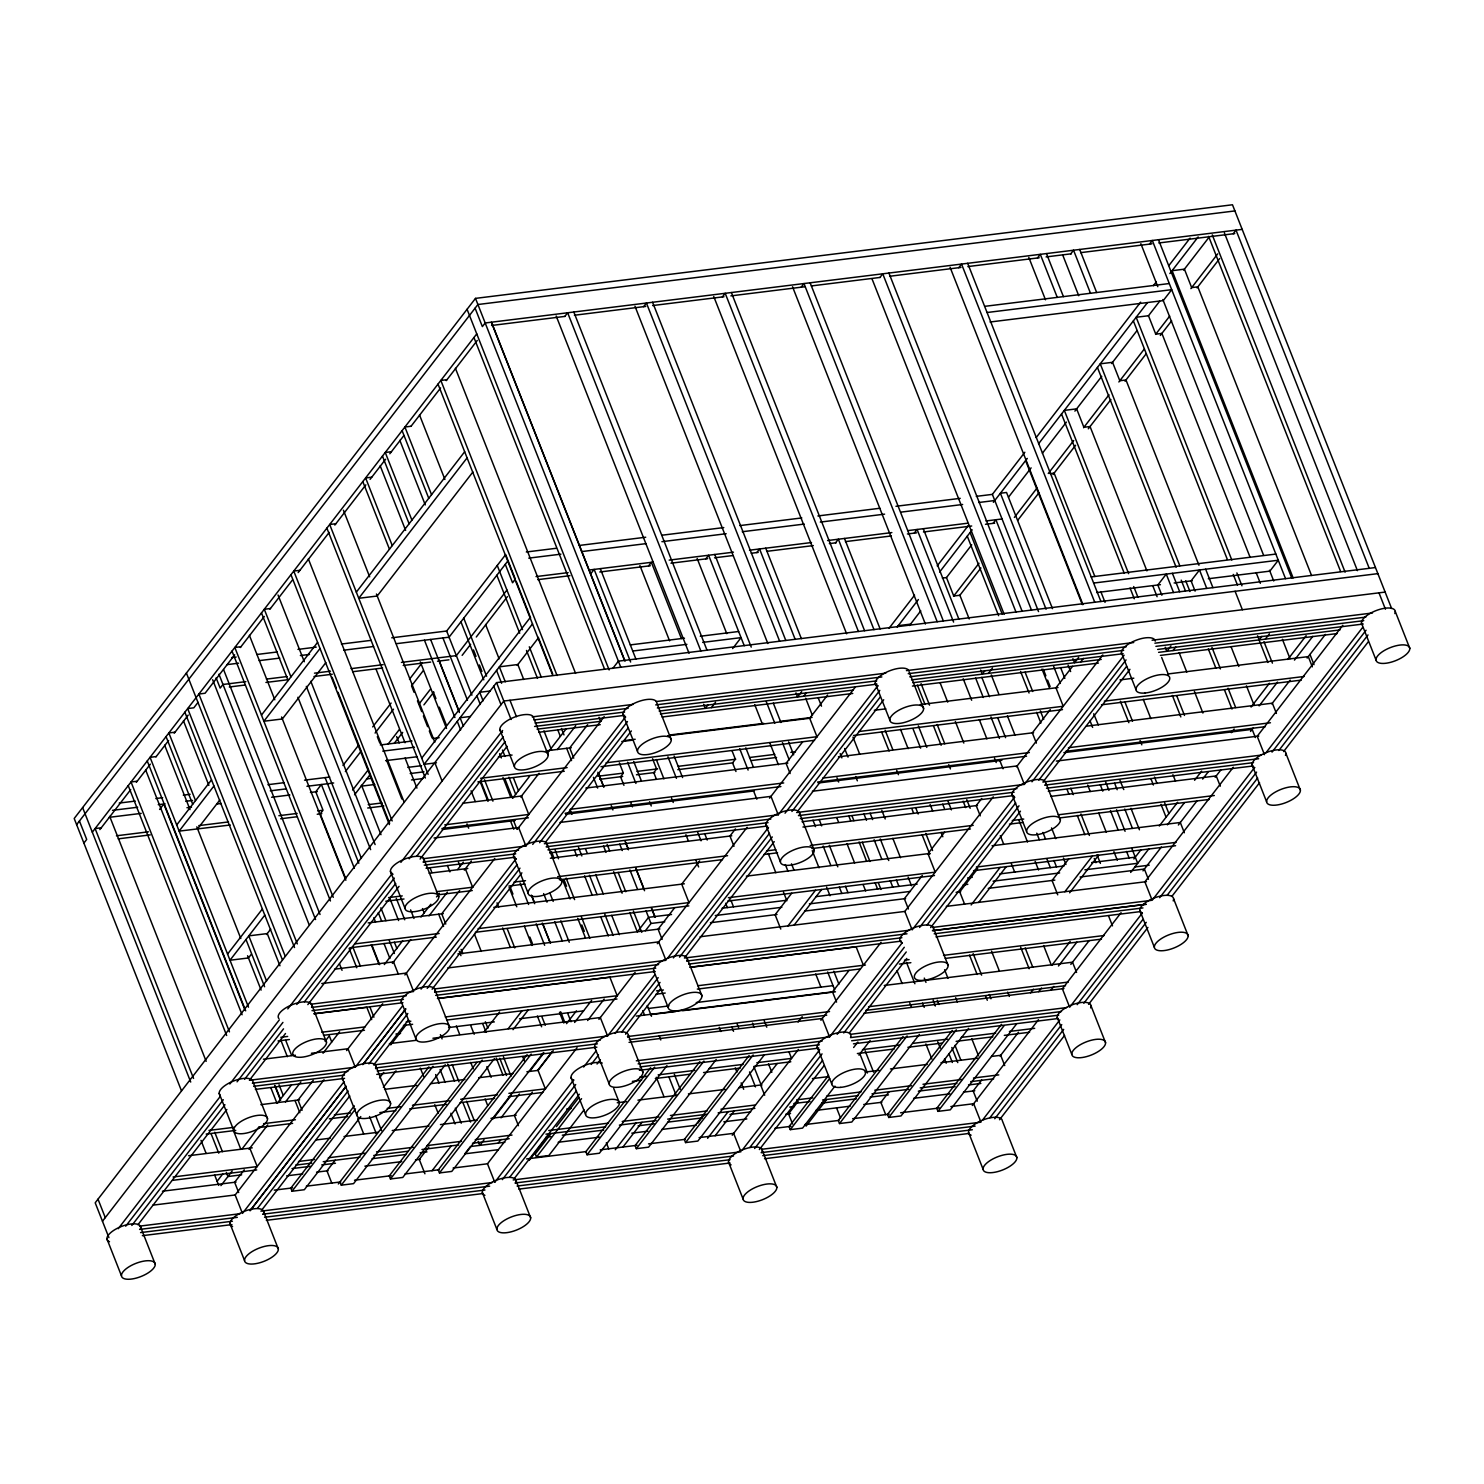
<?xml version="1.0" encoding="UTF-8"?>
<svg xmlns="http://www.w3.org/2000/svg" width="1484" height="1484" viewBox="0 0 1484 1484"><rect width="100%" height="100%" fill="white"/><g stroke="black" fill="none" stroke-linecap="round" stroke-linejoin="round"><path stroke-width="1.5" d="M1391.602 608.477L1232.481 204.773L475.492 298.377L74.2 818.5L181.475 1090.814M76.63 824.659L477.904 304.517L1234.911 210.932M83.883 843.097L86.703 839.462L79.431 821.023M92.305 832.19L476.754 333.881M99.855 829.612L130.722 789.618M136.324 782.346L150.348 764.167M155.968 756.896L168.582 740.535M174.203 733.263L188.227 715.084M198.04 702.359L193.829 707.812L187.67 708.573L285.243 956.29M234.695 654.852L205.07 693.251L198.893 694.03L297.319 943.898M240.334 647.543L264.3 616.472M269.94 609.163L292.515 579.91M298.154 572.601L329.188 532.385M334.827 525.076L365.843 484.86M370.091 479.369L385.599 459.261M389.828 453.77L403.926 435.498M410.975 426.353L440.6 387.973M446.239 380.646L477.273 340.43M159.604 809.448L163.815 803.994L245.064 1010.252M564.847 316.407L567.649 312.772L700.856 650.957M176.707 824.956L211.507 779.861M261.462 715.102L317.595 642.349M356.327 592.153L464.678 451.73M213.937 786.001L179.137 831.114L230.298 824.993M320.025 648.489L263.892 721.243L282.35 718.961L325.849 662.587M467.089 457.87L358.757 598.293L377.214 596.012L472.895 472.005M197.595 828.833L219.873 799.95M643.611 306.669L646.43 303.033L779.638 641.218M342.952 765.447L358.516 745.265M372.688 726.919L391.09 703.064M409.491 679.208L422.217 662.699M446.294 631.516L505.673 554.552L515.356 579.15L512.555 582.785L505.283 564.328M345.382 771.587L360.946 751.405M375.1 733.059L393.501 709.204M411.903 685.367L423.237 670.675M448.706 637.656L508.084 560.692M722.393 296.93L725.194 293.294L858.42 631.479M352.635 790.044L368.217 769.862M388.029 744.17L399.363 729.497M419.174 703.806L430.49 689.133M455.978 656.113L506.934 590.057M227.571 954.082L262.371 908.987M354.546 794.775L370.128 774.592M394.188 743.41L402.683 732.41M423.905 704.881L433.81 692.045M462.136 655.353L470.632 644.334M476.29 636.988L507.435 596.624M264.801 915.127L230.001 960.241L248.459 957.959L251.241 954.342M266.563 934.493L270.737 929.077M421.734 758.157L530.066 617.752M532.496 623.892L424.146 764.316L436.463 762.795M801.174 287.191L803.976 283.555L937.202 621.74M1377.875 573.64L496.565 682.603L95.199 1202.801L108.926 1237.656M517.193 665.37L538.284 638.027M591.318 573.047L594.138 569.392L630.626 662.031M102.47 1221.258L503.818 701.042L1385.147 592.079M118.219 1228.715L219.966 1096.824M229.853 1084.006L279.326 1019.898M287.803 1008.897L392.388 873.353M400.865 862.371L502.612 730.48M125.695 1226.192L223.305 1099.737M237.069 1081.836L282.925 1022.402M296.781 1004.482L394.299 878.101M409.194 858.791L503.206 736.917M131.835 1225.45L224.956 1104.745M244.619 1079.276L283.518 1028.857M304.48 1001.737L395.69 883.499M416.744 856.212L505.154 741.61M137.975 1224.69L226.867 1109.476M249.405 1080.278L285.485 1033.513M307.819 1004.612L399.048 886.375M420.102 859.088L507.101 746.322M648.564 565.961L651.365 562.325L681.397 638.565M879.956 277.452L882.757 273.817L1015.965 612.002M217.109 1181.283L222.711 1174.011M242.356 1148.56L259.181 1126.746M277.415 1103.113L291.439 1084.934M325.107 1041.304L329.318 1035.851L331.73 1042.009M384.319 964.563L402.646 940.8M420.992 917.038L430.861 904.238M436.5 896.93L439.32 893.275M457.647 869.494L463.305 862.185M512.666 798.207L529.584 776.28M547.911 752.499L566.257 728.737M612.781 668.431L618.401 661.159L1375.39 567.556M220.93 1185.623L232.153 1171.08M248.978 1149.265L267.751 1124.909M285.447 1102L300.881 1082.003M323.03 1053.232L339.595 1031.77M392.37 963.394L410.716 939.632M429.043 915.869L447.389 892.107M464.307 870.162L471.356 861.035M520.717 797.038L539.063 773.275M557.39 749.513L575.736 725.75M705.79 558.893L708.61 555.257L744.245 645.726M244.248 1169.819L234.639 1182.284L238.683 1192.524M313.217 1080.389L298.043 1100.071L302.068 1110.31M459.669 890.567L441.731 913.81L445.775 924.05M587.664 724.674L569.726 747.936L573.751 758.176M235.195 1194.954L324.05 1079.777M346.588 1050.579L382.705 1003.759M404.909 974.969L494.784 858.494M517.23 829.389L604.229 716.605M958.72 267.714L961.539 264.078L1094.747 602.263M344.01 1081.78L242.448 1213.411L235.158 1194.972L152.871 1205.156M355.233 1067.219L402.479 1006.004M415.038 989.698L516.08 858.735M423.033 858.735L525.893 846.01L625.543 716.865M756.766 552.586L759.567 548.95L795.201 639.418M346.143 1086.214L250.035 1210.777L345.939 1086.492M363.116 1064.232L405.503 1009.268M421.066 989.123L517.174 864.541M532.719 844.396L627.472 721.558M362.782 1064.659L405.855 1008.842M257.585 1208.236L348.072 1090.944M368.922 1063.898L407.822 1013.479M427.207 988.363L519.975 868.14M539.619 842.671L628.029 728.087M262.334 1209.293L349.779 1095.953M408.415 1019.916L373.69 1064.937L607.587 1035.98L654.815 974.803M432.104 989.234L521.904 872.833M545.76 841.91L631.368 730.963M390.737 1044.866L405.911 1025.184M354.305 1105.877L290.808 1188.165L292.033 1191.244L304.331 1189.723L360.779 1116.562M292.033 1191.244L355.511 1108.956M379.496 1077.866L383.744 1072.376M619.329 762.85L623.373 773.108L620.553 776.744L623.948 785.351M383.354 1087.308L396.043 1070.854M335.198 1160.191L326.962 1170.857L331.804 1183.156M732.632 648.564L741.054 637.638L702.693 642.387M1037.501 257.975L1040.303 254.339L1057.257 297.375M338.333 1183.972L428.932 1066.866M708.016 704.826L705.271 708.387L703.657 704.288M835.529 542.847L838.349 539.211L873.983 629.68M340.059 1182.08L341.264 1185.159L432.976 1066.291M711.411 707.627L715.529 702.303M445.274 1064.77L353.563 1183.638L341.264 1185.159M1070.743 253.857L1073.544 250.221L1090.499 293.275M484.433 1031.658L499.607 1011.995M476.735 1062.525L389.253 1175.903L390.459 1178.964L402.776 1177.443L494.487 1058.574M390.459 1178.964L482.17 1060.114M508.251 1028.653L522.053 1010.752M513.037 1029.673L528.211 1009.992M428.876 1147.002L419.267 1159.449L424.925 1173.788M914.311 533.108L917.112 529.473L953.6 622.093M432.029 1170.783L451.247 1145.889M801.694 691.637L797.576 696.979L795.962 692.88M1149.506 244.118L1152.326 240.482L1285.534 578.667M438.188 1170.023L527.154 1054.66M803.734 696.219L806.48 692.657M438.262 1169.874L439.468 1172.935L531.179 1054.085M464.826 1153.81L470.428 1146.538L504.894 1142.272M543.496 1052.546L451.785 1171.414L439.468 1172.935M492.929 1119.047L511.331 1095.211M529.732 1071.355L543.886 1053.009M566.536 1023.645L576.46 1010.808M484.025 1139.879L479.796 1145.388L478.163 1141.289M501.017 1117.86L519.419 1094.005M537.82 1070.168L551.974 1051.822M574.623 1022.457L591.615 1000.439M645.373 930.746L650.994 923.475L664.758 921.768M553.235 1050.709L538.061 1070.391L545.333 1088.829M699.65 860.887L681.712 884.149L688.966 902.587M827.627 695.013L809.689 718.256L816.961 736.695M889.083 628.233L914.552 595.214M937.202 565.868L968.329 525.522M976.286 496.361L992.369 494.376L1024.85 452.249M1036.147 437.613L1140.639 302.161M1153.365 285.689L1156.184 282.034M1168.891 265.562L1190.075 238.108M532.329 1092.187L514.392 1115.43L518.435 1125.688M587.627 1020.528L604.173 999.066M674.645 907.726L658.098 929.188L662.124 939.428M735.452 828.907L729.942 836.048L733.986 846.307M802.64 741.833L786.075 763.295L790.119 773.554M498.253 1143.107L501.073 1139.434M897.171 627.046L918.392 599.536M939.613 572.026L972.168 529.844M993.371 502.334L1027.28 458.408M1038.577 443.753L1147.299 302.829M1169.893 273.538L1198.144 236.939M487.513 1163.753L577.072 1047.704M598.924 1019.378L635.115 972.465M657.301 943.694L747.12 827.293M769.565 798.188L855.174 687.24M909.469 625.525L920.785 610.851M946.273 577.832L971.742 544.813M1008.526 497.14L1031.12 467.868M1042.417 453.214L1066.421 422.105M1074.898 411.124L1101.722 376.342M1111.609 363.543L1137.022 330.598M1148.319 315.944L1159.616 301.308M1183.62 270.199L1209.033 237.255M993.093 523.37L995.894 519.734L1031.528 610.202M494.784 1182.21L573.77 1079.833M583.657 1067.033L596.345 1050.579M667.373 958.497L768.415 827.553M544.368 843.728L778.228 814.809L877.879 685.664M502.353 1179.613L575.699 1084.544M591.207 1064.436L598.479 1055.013M615.118 1033.458L658.191 977.641M673.384 957.922L769.491 833.359M785.036 813.195L879.808 690.357M953.526 596.29L978.995 563.271M1014.37 517.415L1036.964 488.143M1048.261 473.489L1073.693 440.544M1083.561 427.744L1108.993 394.8M1118.862 381.982L1144.294 349.037M1155.591 334.401L1169.707 316.092M1190.891 288.638L1217.715 253.857M1233.223 233.767L1236.024 230.131L1369.231 568.316M509.791 1177.127L576.367 1090.888M597.05 1064.028L600.389 1059.743M621.592 1032.27L660.028 982.408M679.542 957.161L772.292 836.939M791.937 811.47L880.364 696.886M959.684 595.529L980.905 568.001M1017.709 520.327L1038.893 492.873M1053.009 474.565L1075.603 445.274M1088.31 428.802L1110.904 399.53M1125.02 381.221L1146.205 353.767M1160.321 335.458L1171.618 320.822M1197.05 287.877L1219.644 258.587M514.54 1178.185L579.298 1094.246M625.599 1034.237L660.584 988.901M774.24 841.632L684.439 958.033L909.803 930.171M798.095 810.709L883.703 699.762M529.139 1160.377L549.711 1133.702M550.787 1133.906L535.297 1153.995L536.503 1157.075L548.82 1155.554L584.028 1109.921M556.426 1126.616L578.946 1097.418M536.503 1157.075L581.561 1098.661M650.641 1067.719L585.865 1151.677L587.07 1154.756L599.388 1153.235L666.984 1065.623M587.07 1154.756L654.667 1067.144M791.677 893.257L775.112 914.719L780.769 929.058M615.285 1149.729L635.875 1123.054M787.893 925.997L815.495 890.233M984.968 670.601L982.222 674.144L980.609 670.045M622.816 1147.188L642.034 1122.294M794.051 925.237L821.654 889.472M988.363 673.384L992.481 668.06M699.873 1061.635L635.096 1145.592L636.321 1148.672L648.619 1147.151L716.216 1059.539M636.321 1148.672L703.917 1061.06M749.123 1055.551L684.347 1139.508L685.552 1142.587L697.851 1141.066L764.037 1055.272M697.591 1123.425L704.455 1114.54M685.552 1142.587L753.149 1054.976M707.608 1138.321L728.199 1111.646M1078.645 657.393L1074.527 662.736L1072.913 658.636M798.077 1022.068L802.213 1016.688M944.529 832.227L927.982 853.69L935.235 872.147M1072.524 666.353L1055.959 687.815L1063.23 706.254M715.14 1135.779L734.339 1110.885M1080.686 661.975L1083.431 658.414M777.226 1063.527L760.661 1084.989L764.687 1095.229M849.071 970.406L832.505 991.869L836.549 1002.108M922.306 875.486L904.35 898.729L908.394 908.987M981.722 798.448L976.212 805.608L980.238 815.848M1050.282 709.593L1032.345 732.855L1036.37 743.094M732.224 1135.223L798.448 1049.448M820.893 1020.287L881.069 942.284M700.114 936.756L904.832 911.436L993.297 796.852M1016.466 766.857L1102.797 654.963M742.297 1150.026L819.743 1049.652M829.575 1036.926L902.328 942.6M1014.592 797.112L912.141 929.893L904.832 911.436M796.648 812.527L1024.368 784.387L1124.093 655.223M749.865 1147.447L822.043 1053.881M837.124 1034.348L904.294 947.274M919.561 927.481L1015.668 802.918M1032.011 781.79L1126.041 659.916M754.614 1148.505L822.544 1060.448M843.747 1032.975L906.242 951.967M927.129 924.884L1019.007 805.812M1038.8 780.176L1126.579 666.427M759.363 1149.562L824.121 1065.623M849.423 1032.827L906.798 958.46M930.654 927.593L1020.473 811.192M1129.936 669.303L1042.918 782.087L1261.437 755.059M798.151 1101.332L788.542 1113.798L792.586 1124.037M977.696 868.641L959.74 891.884L964.6 904.183M828.48 1075.455L789.061 1126.56L790.267 1129.639L802.566 1128.118L834.954 1086.14M790.267 1129.639L829.686 1078.534M853.634 1047.5L857.863 1042.028M971.148 904.962L1000.142 867.398M1170.969 645.985L1166.851 651.328L1165.237 647.228M858.902 1055.105L870.162 1040.507M806.072 1126.133L826.662 1099.459M978.698 902.42L1006.282 866.637M1173.009 650.567L1175.755 647.005M903.07 1036.518L838.293 1120.476L839.499 1123.555L851.816 1122.034L919.412 1034.422M839.499 1123.555L907.095 1035.943M889.101 1091.705L880.865 1102.371L885.707 1114.669M1068.628 859.013L1052.063 880.476L1057.721 894.815M952.301 1030.415L887.525 1114.391L888.731 1117.471L901.048 1115.931L968.644 1028.319M888.731 1117.471L956.327 1029.84M1064.844 891.754L1092.447 855.99M1261.901 636.358L1259.174 639.901L1257.56 635.801M1069.63 892.793L1098.605 855.229M1265.314 639.14L1269.432 633.816M1001.533 1024.331L936.756 1108.307L937.962 1111.368L950.279 1109.846L1016.466 1024.071M937.962 1111.368L1004.167 1025.592M1030.564 992.852L1033.402 989.179M1051.804 965.342L1070.187 941.487M1133.869 858.976L1140.936 849.813M1159.282 826.013L1177.647 802.232M1194.583 780.269L1201.65 771.105M1231.312 732.669L1234.131 729.015M1251.068 707.052L1269.432 683.252M1287.797 659.471L1306.143 635.671M1038.652 991.664L1041.49 987.992M1058.463 965.991L1076.865 942.136M1130.641 872.444L1149.006 848.644M1167.351 824.844L1184.306 802.881M1202.652 779.081L1208.31 771.773M1259.137 705.883L1277.501 682.083M1294.456 660.12L1312.802 636.321M981.666 1079.962L973.17 1090.963L977.214 1101.202M1000.068 1056.107L1018.469 1032.27M1051.006 990.088L1053.844 986.415M1070.817 964.396L1089.219 940.559M1142.995 870.867L1161.378 847.012M1178.37 825.011L1196.772 801.156M1215.155 777.319L1220.831 769.973M1250.548 731.464L1253.368 727.791M1271.769 703.954L1290.171 680.099M1307.144 658.098L1325.416 634.41M972.298 1105.469L1038.485 1019.694M1121.088 912.679L1062.377 988.771L1069.649 1007.228L1142.346 912.994M1233.297 767.247L1144.887 881.83L1152.159 900.269L1254.611 767.488M1342.816 625.283L1257.208 736.249L1264.479 754.688M982.389 1120.272L1059.836 1019.898M1265.889 752.87L1362.72 627.361M989.958 1117.675L1061.765 1024.609M1077.18 1004.668L1142.903 919.486M1159.709 897.69L1256.596 772.125M1272.029 752.11L1366.059 630.236M994.744 1118.732L1063.676 1029.377M1083.821 1003.277L1146.26 922.343M1167.203 895.204L1257.653 777.968M1278.856 750.496L1368.007 634.929M999.53 1119.734L1064.547 1035.48M1088.57 1004.353L1147.93 927.407M1171.952 896.28L1259.564 782.717M1283.586 751.572L1368.378 641.663M1242.182 229.371L485.175 322.974L482.374 326.61L475.103 308.171M491.575 325.478L565.2 316.37M574.401 315.239L645.744 306.409M652.645 305.556L723.969 296.744M730.87 295.891L804.495 286.783M811.396 285.93L880.42 277.397M889.639 276.265L960.964 267.435M967.865 266.582L1039.19 257.771M1046.09 256.918L1071.411 253.783M1080.612 252.651L1151.936 243.821M1158.837 242.968L1234.762 233.582M984.634 306.353L1169.281 283.537M987.064 312.512L1171.692 289.677L1163.271 300.584L990.051 322.009M446.981 379.681L440.841 380.442L557.075 675.554M411.068 426.26L404.909 427.021L431.547 494.654M391.424 451.711L385.265 452.472L411.903 520.123M371.779 477.18L365.62 477.941L392.258 545.574M335.848 523.741L329.689 524.501L428.115 774.37M1050.023 473.619L1054.122 473.118L1094.858 576.497M299.916 570.301L293.758 571.062L392.184 820.949M526.319 551.992L556.166 548.301M579.131 545.463L645.707 537.227M661.771 535.242L723.765 527.581M739.83 525.596L801.824 517.935M817.888 515.95L879.864 508.27M895.946 506.285L960.222 498.346M528.749 558.132L560.896 554.163M581.543 551.603L645.837 543.663M661.901 541.679L726.177 533.721M742.26 531.736L804.235 524.075M820.3 522.09L884.594 514.15M900.658 512.166L962.634 504.486M978.717 502.501L994.781 500.516M270.459 608.514L264.3 609.275L290.938 676.908M536.021 576.59L568.149 572.62M588.814 570.06L653.09 562.102M669.173 560.117L733.448 552.178M749.513 550.193L811.507 542.532M827.571 540.547L891.847 532.589M907.93 530.604L967.605 523.221M985.988 520.958L1002.052 518.973M537.802 579.65L569.949 575.681M599.777 571.989L650.289 565.756M670.953 563.197L707.683 558.652M714.565 557.798L732.929 555.535M751.312 553.254L758.194 552.4M767.376 551.269L813.288 545.593M829.352 543.608L836.253 542.754M845.435 541.623L891.346 535.947M907.41 533.962L916.593 532.83M923.475 531.977L971.686 526.004M985.469 524.316L994.651 523.166M240.983 646.709L234.824 647.469L333.251 897.338M231.597 657.616L236.16 657.041M256.769 654.5L277.36 651.958M297.95 649.398L316.24 647.135M341.413 644.037L371.167 640.346M391.757 637.805L446.665 631.015L471.931 695.18M227.145 664.609L238.59 663.2M259.181 660.64L279.771 658.098M300.362 655.557L309.525 654.425M343.843 650.178L373.578 646.505M396.469 643.666L449.095 637.174M942.359 578.074L946.477 577.573L953.73 596.012L959.888 595.251L969.219 618.958M245.862 681.638L222.971 684.476L220.17 688.112L216.126 677.854M266.452 679.097L287.043 676.556M314.497 673.161L330.505 671.176M351.114 668.635L383.132 664.665M401.441 662.402L456.349 655.613M1091.222 576.905L1275.85 554.07M229.315 686.981L245.342 684.996M265.933 682.454L288.805 679.616M313.977 676.5L332.286 674.237M352.877 671.696L382.612 668.023M403.203 665.481L430.675 662.087M437.539 661.233L448.966 659.823M1093.634 583.064L1278.281 560.229L1269.859 571.136L1208.31 578.741M630.329 644.891L684.476 638.194M700.281 636.246L738.642 631.498M1096.62 592.561L1160.432 584.677M1174.122 582.971L1192.357 580.726M632.74 651.031L686.907 644.334M898.228 625.654L910.545 624.133M489.98 691.025L479.722 692.286L483.098 700.838M175.019 732.187L168.861 732.948L195.517 800.581M470.335 716.475L460.077 717.755L463.453 726.307M156.228 756.562L150.07 757.322L248.496 1007.191M532.255 716.883L633.26 704.381M656.225 701.542L885.781 673.161M906.446 670.62L1133.72 642.516M1152.085 640.235L1372.477 612.985M534.036 719.944L628.159 708.313M655.705 704.9L881.848 676.945M908.227 673.68L1126.319 646.709M1154.886 643.184L1365.836 617.103M535.149 723.116L624.597 712.042M657.375 707.998L876.729 680.859M909.748 676.797L1123.666 650.344M1155.906 646.356L1363.759 620.664M380.331 744.968L411.995 741.054M432.363 738.531L439.153 737.696M534.592 726.474L624.69 715.325M659.156 711.059L876.988 684.143M911.528 679.857L1123.147 653.702M1157.668 649.436L1363.239 624.022M537.078 729.182L600.779 721.317M660.38 713.934L853.244 690.097M912.938 682.714L1101.221 659.434M1158.614 652.348L1339.996 629.921M137.196 781.215L131.037 781.975L229.464 1031.862M382.761 751.127L414.426 747.213M538.822 732.261L600.241 724.674M662.161 717.013L852.743 693.455M912.437 686.072L1098.42 663.07M1160.395 655.409L1337.195 633.557M385.636 760.643L417.319 756.729M119.221 803.067L135.23 801.082M155.82 798.54L162.684 797.687M183.274 795.146L190.137 794.292M267.918 784.684L283.926 782.699M304.517 780.157L329.708 777.041M407.803 767.376L421.586 765.688M623.707 740.683L635.189 739.273M669.636 735.007L763.815 723.357M779.898 721.372L812.063 717.403M498.438 756.747L512.073 755.059M546.205 750.83L571.266 747.732M621.777 741.499L633.26 740.071M667.707 735.804L810.06 718.219M874.336 710.261L885.818 708.851M920.266 704.585L1058.018 687.556M1120.012 679.895L1133.795 678.188M1168.242 673.922L1308.294 656.614L1312.32 666.854M112.487 810.338L137.66 807.24M158.25 804.68L165.114 803.846M185.704 801.286L192.568 800.451M270.329 790.824L286.356 788.857M306.947 786.297L333.677 782.995M366.567 778.933L371.167 778.358M410.215 773.535L423.997 771.828M109.167 817.332L141.203 813.38M186.947 807.723L191.529 807.148M216.683 804.05L221.264 803.475M271.591 797.26L289.881 794.997M310.471 792.456L317.335 791.603M360.964 786.205L374.747 784.498M411.495 779.953L422.977 778.543M480.668 778.284L567.129 767.599M606.084 762.776L817.332 736.658M858.642 731.556L1062.989 706.291M1104.319 701.171L1304.084 676.481M101.264 827.794L95.106 828.554L193.551 1078.423M477.867 781.92L564.31 771.235M600.983 766.69L814.512 740.293M853.541 735.47L1062.488 709.63M1101.518 704.807L1301.264 680.117M116.438 835.789L148.456 831.819M198.782 825.605L228.517 821.932M278.862 815.699L297.152 813.436M317.743 810.895L322.325 810.32M368.236 804.643L382.019 802.955M597.922 776.243L623.187 773.127M636.97 771.42L657.635 768.86M678.318 766.319L735.73 759.214M749.513 757.508L774.778 754.391M790.861 752.388L795.461 751.832M118.201 838.85L150.236 834.898M280.624 818.778L296.633 816.794M317.224 814.252L321.805 813.677M367.717 808.001L383.8 806.016M599.703 779.323L622.686 776.484M636.451 774.778L654.834 772.515M677.798 769.658L732.929 762.85M751.312 760.569L776.577 757.452M462.507 803.308L521.663 795.999M585.865 788.06L787.911 763.073M838.423 756.821L1033.587 732.688M1086.381 726.177L1272.363 703.175L1276.407 713.414M444.755 824.844L528.916 814.438M570.171 809.337L783.7 782.94M822.73 778.117L1029.358 752.555M1068.406 747.732L1270.452 722.764M441.935 828.48L528.397 817.795M565.07 813.269L780.881 786.576M817.628 782.031L1026.557 756.209M1065.586 751.368L1265.351 726.678M442.306 829.5L515.134 820.485M565.645 814.252L753.928 790.972M818.203 783.014L1001.885 760.309M1063.88 752.648L1252.162 729.367L1255.39 737.567M434.051 838.015L518.639 827.571L525.893 846.01M560.024 822.451L770.975 796.37L778.228 814.809M812.379 791.25L1017.096 765.929L1024.368 784.387M1056.348 761.088L1258.766 736.045M423.014 862.019L518.528 850.221M546.149 846.808L770.845 819.02M798.448 815.606L1016.967 788.579M1044.717 785.147L1258.636 758.714M424.276 865.153L515.709 853.856M547.93 849.868L768.044 822.655M800.247 818.667L1014.147 792.215M1046.498 788.227L1253.516 762.628M426.038 868.233L515.189 857.214M549.711 852.948L767.525 826.013M802.028 821.746L1013.646 795.572M1048.298 791.287L1253.015 765.985M429.117 873.241L467.794 868.474M550.397 858.253L731.779 835.826M802.955 827.033L977.455 805.46M1050.913 796.37L1216.231 775.928L1220.275 786.186M388.623 897.597L402.257 895.909M436.389 891.698L472.784 887.191M514.039 882.09L525.503 880.68M557.65 876.71L727.568 855.693M766.597 850.87L775.78 849.738M810.208 845.472L973.226 825.327M1012.274 820.485L1023.737 819.075M1058.185 814.809L1214.32 795.517M385.803 901.233L404 898.989M438.132 894.778L472.264 890.548M508.938 886.022L525.002 884.037M559.449 879.771L722.467 859.607M763.778 854.506L777.56 852.799M812.008 848.551L970.425 828.962M1009.454 824.139L1023.237 822.433M1059.966 817.888L1209.219 799.431M368.18 922.9L443.289 913.625M493.801 907.373L684.365 883.815M746.359 876.154L930.041 853.43M992.035 845.769L1180.299 822.488L1184.343 832.747M354.973 943.88L439.134 933.473M478.108 928.65L689.337 902.55M728.366 897.709L935.013 872.165M976.342 867.064L1176.089 842.356M349.89 947.812L436.333 937.109M475.307 932.304L688.836 905.889M727.865 901.066L934.493 875.523M973.541 870.7L1175.588 845.713M671.529 914.496L648.564 917.335L637.322 931.915L629.735 912.549M722.04 908.245L786.316 900.306M816.163 896.614L917.168 884.112M967.679 877.879L972.261 877.304M999.808 873.909L1064.102 865.951M1091.649 862.556L1135.26 857.158M715.269 915.535L781.845 907.299M809.392 903.886L910.415 891.402M963.209 884.872L967.809 884.316M993.056 881.181L1059.632 872.963M1084.878 869.828L1137.69 863.298L1131.865 848.533M1134.889 866.934L1149.247 865.172M334.531 969.182L393.668 961.873M457.87 953.934L659.916 928.947M710.428 922.714L777.022 914.478M804.569 911.065L905.592 898.581M956.104 892.329L960.704 891.773M988.251 888.359L1054.846 880.123M1080.092 877.007L1144.387 869.049L1148.412 879.307M321.787 983.54L406.375 973.077L413.628 991.516L310.768 1004.241M447.76 967.958L658.692 941.876L665.964 960.315L434.385 988.956M946.328 906.372L1146.446 881.644M932.898 927.389L1151.417 900.361M312.53 1007.321L406.264 995.727M434.645 992.221L658.581 964.526M686.907 961.02L907.002 933.807M1145.759 904.294L933.121 930.579A17.956 7.049 -21.5 0 0 913.829 927.797A17.956 7.049 -21.5 0 0 902.365 942.897M932.397 930.746L1146.297 904.294M312.011 1010.66L403.444 999.363M435.665 995.374L655.761 968.162M688.669 964.099L901.882 937.74M934.178 933.807L1142.958 907.93M313.773 1013.739L402.925 1002.72M437.428 998.454L655.26 971.519M689.763 967.253L901.382 941.097M314.515 1013.776L366.845 1007.321L371.686 1019.619M438.021 998.509L610.221 977.214M690.579 967.29L855.897 946.848M935.977 936.868L1140.695 911.566M280.847 1037.297L287.655 1036.444M321.787 1032.233L365.008 1026.891M406.264 1021.79L410.845 1021.215M445.293 1016.967L617.492 995.671M656.522 990.848L663.404 989.995M697.851 985.728L865.45 965.008M904.498 960.185L909.08 959.61M943.527 955.362L1104.244 935.495M278.027 1040.933L289.399 1039.523M323.531 1035.313L364.489 1030.248M403.444 1025.425L412.626 1024.294M447.074 1020.027L616.973 999.029M656.002 994.206L665.203 993.056M697.332 989.086L860.349 968.941M899.397 964.099L910.861 962.689M945.308 958.423L1101.443 939.131M395.95 1034.07L400.532 1033.495M448.576 1027.559L494.339 1021.901M519.511 1018.785L583.564 1010.864M648.397 1008.471L668.913 1005.929M696.256 1002.553L833.025 985.636M263.41 1059.205L295.409 1055.235M311.417 1053.269L347.998 1048.743L355.251 1067.181L250.11 1080.185M389.383 1043.623L416.893 1040.228M432.938 1038.244L600.315 1017.542L607.587 1035.98M636.284 1016.113L833.748 991.702M884.26 985.469L1072.524 962.189L1076.568 972.428M650.808 1014.611L675.888 1011.513M682.733 1010.678L835.455 991.794M627.491 1036.555L829.537 1011.569M868.567 1006.746L1068.313 982.056M252.373 1083.19L347.887 1071.392M375.508 1067.979L600.204 1040.191M629.272 1039.635L826.718 1015.204M865.766 1010.381L1065.512 985.691M253.634 1086.325L344.511 1075.102M377.27 1071.04L597.384 1043.827M629.049 1042.362L822.266 1018.469L829.537 1036.908L636.321 1060.8M863.818 1013.331L1063.935 988.585M255.396 1089.404L344.548 1078.386M376.769 1074.397L596.883 1047.185M260.869 1104.652L299.582 1099.867M384.542 1089.367L416.689 1085.398M430.453 1083.691L464.9 1079.443M478.683 1077.736L513.112 1073.47M526.894 1071.763L538.377 1070.354M850.388 1034.329L1066.588 1007.599M638.101 1063.88L822.117 1041.119M1061.487 1011.531L850.518 1037.613A17.956 7.049 -21.5 0 0 833.47 1034.014A17.956 7.049 -21.5 0 0 817.944 1048.761M639.901 1066.94L819.316 1044.755M851.668 1040.766L1058.686 1015.167M639.4 1070.298L818.816 1048.112M853.467 1043.827L1058.185 1018.525M208.984 1130.418L234.008 1127.321M263.595 1123.666L295.427 1119.734M334.401 1114.911L350.484 1112.926M387.213 1108.381L400.995 1106.674M412.478 1105.265L449.207 1100.72M460.689 1099.292L497.418 1094.765M508.901 1093.337L545.63 1088.792M639.771 1077.161L646.672 1076.308M658.135 1074.88L694.883 1070.354M708.647 1068.647L743.094 1064.38M756.877 1062.674L791.306 1058.426M862.482 1049.615L899.23 1045.07M912.994 1043.382L947.441 1039.115M961.224 1037.409L995.653 1033.161M1009.435 1031.454L1034.682 1028.338M206.183 1134.054L235.752 1130.4M258.513 1127.58L292.626 1123.369M329.3 1118.843L347.664 1116.562M379.811 1112.592L395.894 1110.607M409.658 1108.9L446.406 1104.356M460.17 1102.649L494.617 1098.401M508.4 1096.695L542.829 1092.428M632.369 1081.372L641.552 1080.222M655.334 1078.516L689.782 1074.268M703.546 1072.561L740.293 1068.016M754.058 1066.31L790.805 1061.783M857.381 1053.547L894.129 1049.003M907.893 1047.296L942.34 1043.048M956.123 1041.341L992.852 1036.797M1004.334 1035.368L1029.581 1032.252M188.542 1155.721L252.243 1147.855M316.463 1139.916L330.246 1138.209M344.028 1136.503L378.457 1132.236M392.24 1130.548L428.969 1126.004M440.451 1124.575L477.199 1120.03M490.963 1118.342L516.228 1115.207M566.74 1108.975L571.321 1108.4M617.251 1102.723L626.433 1101.592M637.916 1100.163L676.945 1095.34M688.428 1093.912L725.157 1089.386M738.939 1087.679L761.904 1084.841M812.416 1078.59L828.48 1076.605M865.209 1072.06L878.992 1070.354M890.474 1068.944L927.203 1064.399M940.986 1062.692L977.715 1058.148M991.497 1056.441L1000.68 1055.309L1004.724 1065.568M173.071 1176.979L257.233 1166.572L249.794 1148.152M298.488 1161.471L314.552 1159.486M328.335 1157.78L365.064 1153.254M376.546 1151.825L413.275 1147.28M427.058 1145.574L461.505 1141.326M475.27 1139.619L512.017 1135.074M548.746 1130.53L608.44 1123.147M622.223 1121.459L658.952 1116.914M670.434 1115.486L707.163 1110.941M720.946 1109.234L755.393 1104.986M796.722 1099.867L812.787 1097.882M826.569 1096.194L860.998 1091.927M874.781 1090.221L911.51 1085.676M922.992 1084.266L962.022 1079.443M973.504 1078.015L998.769 1074.898M172.534 1180.336L256.713 1169.93M295.668 1165.107L311.751 1163.122M323.234 1161.712L359.963 1157.168M373.745 1155.461L408.174 1151.213M421.957 1149.506L458.686 1144.962M472.468 1143.255L509.197 1138.71M545.945 1134.166L605.639 1126.783M619.403 1125.095L656.151 1120.55M667.633 1119.121L706.662 1114.299M718.145 1112.889L754.874 1108.344M793.903 1103.521L809.986 1101.518M822.563 1099.978L858.197 1095.563M871.98 1093.856L908.709 1089.312M920.191 1087.902L956.92 1083.357M970.703 1081.65L993.668 1078.812M241.669 1174.827L227.942 1176.534L226.329 1172.416M291.996 1168.594L310.304 1166.331M321.731 1164.921L335.458 1163.233M372.057 1158.707L406.375 1154.459M420.102 1152.771L426.965 1151.918M546.223 1137.171L550.824 1136.596M562.306 1135.186L603.654 1130.066M638.101 1125.818L654.184 1123.815M667.967 1122.108L702.414 1117.86M729.98 1114.447L750.663 1111.887M789.711 1107.064L794.292 1106.489M821.858 1103.094L856.324 1098.828M870.106 1097.121L888.471 1094.858M918.336 1091.167L955.084 1086.622M968.533 1084.952L980.85 1083.431M162.442 1191.207L236.049 1182.099M286.672 1175.847L302.773 1173.844M316.574 1172.137L328.094 1170.728M364.897 1166.164L401.719 1161.62M415.52 1159.913L420.12 1159.338M466.124 1153.662L498.346 1149.673M558.151 1142.272L599.573 1137.152M631.776 1133.164L647.896 1131.179M661.697 1129.472L696.2 1125.206M723.821 1121.793L746.823 1118.955M785.926 1114.113L790.527 1113.538M815.848 1110.422L850.147 1106.174M863.744 1104.486L881.867 1102.26M913.606 1098.327L949.871 1093.838M963.468 1092.168L974.803 1090.759M274.262 1190.149L292.608 1187.886M306.353 1186.18L340.763 1181.932M354.509 1180.225L391.201 1175.68M404.947 1173.992L439.338 1169.726M453.102 1168.038L487.494 1163.79L494.766 1182.229M526.616 1158.93L586.421 1151.547M600.222 1149.84L637.026 1145.296M648.527 1143.867L685.33 1139.322M699.131 1137.616L733.634 1133.349L740.906 1151.788L513.186 1179.947M774.963 1128.304L790.953 1126.319M804.662 1124.631L838.924 1120.401M852.632 1118.695L889.176 1114.187M900.602 1112.777L939.428 1107.973M950.854 1106.563L973.689 1103.725L980.961 1122.182L761.682 1149.284M139.57 1226.136L240.148 1213.708M260.887 1211.148L492.465 1182.507M139.589 1229.42L237.329 1217.344M262.668 1214.209L489.664 1186.143M514.985 1183.008L733.486 1155.999M761.162 1152.641L975.136 1126.115M140.59 1232.592L232.413 1221.239M264.56 1217.27L484.953 1190.02M517.081 1186.05L730.054 1159.709M762.739 1155.665L972.335 1129.751M142.371 1235.671L231.912 1224.597M266.341 1220.33L482.133 1193.655M518.881 1189.111L730.072 1162.992M764.52 1158.744L968.829 1133.479M1395.275 611.482L1409.8 648.378A17.956 7.049 -21.5 0 1 1384.999 663.348A17.956 7.049 -21.5 0 1 1383.904 650.753A17.956 7.049 -21.5 0 1 1409.8 648.378M1378.988 592.839L1385.444 609.238M1224.374 232.858L1357.433 570.654M1212.261 234.862L1345.116 572.175M1361.477 623.057L1376.002 659.953M1208.607 236.364L1340.627 571.507M1311.541 575.495L1197.829 286.857L1191.671 287.618L1184.418 269.161L1172.1 270.682L1293.12 577.907M1158.485 239.722L1291.692 577.907M1309.982 654.425L1314.008 664.684M1140.862 243.691L1157.798 286.672M1162.862 299.545L1263.57 555.22M1269.506 570.246L1273.736 580.986M1250.159 557.446L1161.898 333.418L1155.758 334.178L1148.486 315.74L1136.169 317.261L1231.813 560.024M1256.095 572.527L1260.343 583.286M1282.399 639.289L1290.023 658.673M1236.877 572.917L1241.96 585.809M1263.96 641.663L1272.419 663.144M1133.368 320.896L1227.305 559.357M1233.223 574.401L1237.471 585.141M1259.471 640.995L1267.93 662.495M1235.096 591.281L1242.368 609.738M1285.867 753.297L1300.392 790.174A17.956 7.049 -21.5 0 1 1275.609 805.163A17.956 7.049 -21.5 0 1 1274.496 792.567A17.956 7.049 -21.5 0 1 1300.392 790.174M1079.703 249.46L1096.657 292.515M1205.657 569.207L1212.91 587.645M1198.961 565.237L1125.985 379.978L1119.826 380.739L1112.555 362.3L1100.256 363.821L1179.799 565.775M1231.201 647.08L1238.825 666.464M1246.467 685.849L1254.11 705.252M1206.752 588.406L1199.499 569.967L1191.077 580.875L1195.102 591.133M1062.878 255.415L1078.738 295.706M1185.735 580.801L1189.964 591.541M1211.964 647.414L1220.423 668.894M1228.047 688.224L1235.653 707.553M1097.437 367.457L1176.144 567.259M1181.227 580.151L1185.456 590.892M1208.31 648.898L1215.915 668.227M1224.393 689.708L1231.998 709.055M1252.069 764.854L1266.594 801.75M1046.461 253.578L1063.416 296.615M1172.416 573.325L1179.687 591.764M1173.529 592.524L1166.257 574.085L1157.835 584.993L1161.879 595.232M1028.802 257.4L1045.497 299.805M1146.909 570.876L1090.054 426.539L1083.895 427.299L1076.642 408.861L1064.325 410.382L1128.638 573.659M1152.845 585.939L1157.093 596.716M1179.149 652.719L1186.792 672.104M1194.416 691.488L1202.912 713.043M1133.72 586.551L1137.95 597.291M1161.657 657.449L1168.427 674.626M1176.886 696.126L1184.492 715.455M1061.524 414.017L1124.149 573.01M1130.066 588.035L1134.295 598.775M1172.379 695.458L1180.837 716.939M1100.794 591.578L1105.042 602.356M1143.218 699.279L1150.861 718.664M1172.916 774.685L1175.476 781.141M1121.44 652.737L1135.983 689.615M967.679 263.317L1100.905 601.502M1124.872 701.858L1132.496 721.205M1140.102 740.535L1141.808 744.838M1154.496 777.059L1157.038 783.496M1164.662 802.844L1168.891 813.584M950.075 267.287L1082.949 604.582M1025.592 460.578L1082.3 604.526M1120.383 701.209L1128.842 722.689M1150.842 778.543L1153.383 784.999M1161.007 804.328L1166.072 817.22M1173.603 898.803L1188.128 935.699A17.956 7.049 -21.5 0 1 1163.326 950.669A17.956 7.049 -21.5 0 1 1162.232 938.073A17.956 7.049 -21.5 0 1 1188.128 935.699M1052.49 608.644L1006.542 492.484L1000.401 493.244L1046.09 609.256M1093.708 713.767L1098.308 724.953M1119.956 780.361L1123.778 789.581M1130.956 808.298L1139.415 829.779M1068.09 665.11L1070.632 671.566M1090.109 720.983L1092.632 727.42M1114.651 783.274L1117.174 789.729M1124.798 809.058L1132.422 828.387M992.369 494.376L1038.54 611.593M1060.596 667.596L1064.844 678.373M1105.561 781.753L1108.956 790.378M1116.599 809.763L1125.076 831.3M1053.584 666.205L1060.374 683.438M1100.256 784.684L1102.797 791.139M1110.44 810.524L1118.083 829.908M1126.56 851.445L1129.101 857.919M888.916 273.056L1022.124 611.241M1139.805 910.36L1154.329 947.256M1043.326 669.321L1045.868 675.777M1047.574 680.099L1050.116 686.554M1041.991 669.024L1049.596 688.372M1087.679 785.036L1090.221 791.491M1098.679 812.972L1106.303 832.301M1113.928 851.649L1117.304 860.238M872.147 279.178L1004.167 614.32M970.091 532.533L1002.238 614.172M1025.092 672.178L1032.716 691.507M1040.321 710.855L1043.716 719.443M1070.799 788.189L1073.322 794.645M1080.946 813.974L1089.404 835.455M1097.028 854.784L1100.405 863.391M967.271 536.169L998.584 615.656M1020.584 671.51L1029.061 693.009M1036.667 712.339L1040.896 723.079M1067.144 789.673L1068.832 793.977M1077.291 815.458L1084.915 834.806M1094.227 858.438L1095.915 862.723M1108.455 915.628L1112.499 925.868M1060.374 819.854A17.956 7.049 -21.5 0 0 1034.478 822.229A17.956 7.049 -21.5 0 0 1035.572 834.824A17.956 7.049 -21.5 0 0 1060.374 819.854L1045.849 782.958A17.956 7.049 -21.5 0 1 1045.422 785.055M991.275 674.96L998.918 694.345M1007.413 715.882L1015.037 735.266M1051.525 827.905L1055.773 838.664M1063.416 858.049L1065.957 864.523M923.271 528.712L958.905 619.18M981.814 677.335L989.457 696.719M997.934 718.256L1005.577 737.659M1042.918 832.431L1045.459 838.887M1053.937 860.423L1056.497 866.897M975.656 678.095L983.298 697.48M990.941 716.865L999.418 738.42M1036.759 833.192L1039.301 839.647M1046.943 859.032L1050.338 867.658M999.826 760.569L1003.054 768.768M1012.051 794.534L1026.576 831.43M810.134 282.795L943.342 620.98M963.209 678.763L971.668 700.244M979.292 719.592L986.897 738.921M994.521 758.25L996.209 762.553M1019.063 820.559L1027.522 842.04M1035.146 861.388L1038.522 869.976M1091.018 1005.818L1105.561 1042.714A17.956 7.049 -21.5 0 1 1080.76 1057.684A17.956 7.049 -21.5 0 1 1079.666 1045.088A17.956 7.049 -21.5 0 1 1105.561 1042.714M792.53 286.764L925.385 624.059M940.077 682.751L947.719 702.136M955.362 721.521L963.839 743.057M1000.327 835.696L1003.722 844.303M1011.365 863.688L1014.759 872.314M1043.604 945.549L1051.247 964.934M1057.22 1017.393L1071.763 1054.289M921.082 683.66L929.541 705.141M937.165 724.489L944.77 743.818M966.789 799.672L970.165 808.279M1025.184 947.924L1032.79 967.253M917.427 685.163L925.051 704.492M933.51 725.973L941.134 745.302M948.74 764.65L950.428 768.935M963.135 801.174L965.676 807.611M1020.677 947.256L1029.135 968.737M909.061 671.603L923.604 708.499A17.956 7.049 -21.5 0 1 898.803 723.469A17.956 7.049 -21.5 0 1 897.69 710.873A17.956 7.049 -21.5 0 1 923.604 708.499M844.489 538.451L880.123 628.919M918.318 725.843L926.795 747.398M948.016 801.249L951.411 809.856M913.012 728.774L920.636 748.159M942.711 804.161L944.399 808.465M991.553 951.188L999.196 970.573M1007.673 992.11L1009.38 996.413M731.352 292.534L864.578 630.719M900.51 729.33L908.134 748.659M930.134 804.514L932.675 810.969M941.134 832.45L942.822 836.753M875.263 683.159L889.806 720.055M885.15 730.239L892.774 749.568M915.628 807.574L918.169 814.011M925.775 833.359L932.546 850.536M973.17 953.656L981.629 975.155M989.253 994.484L990.941 998.788M713.748 296.503L846.622 633.798M881.496 731.723L889.12 751.052M896.744 770.381L898.432 774.685M911.974 809.058L913.662 813.362M922.12 834.843L929.745 854.172M969.516 955.158L977.14 974.487M985.599 995.968L987.287 1000.272M933.566 928.483L948.109 965.379A17.956 7.049 -21.5 0 1 923.308 980.349A17.956 7.049 -21.5 0 1 922.213 967.754A17.956 7.049 -21.5 0 1 948.109 965.379M852.966 737.103L859.755 754.336M881.811 810.338L885.206 818.964M892.849 838.349L900.473 857.733M908.115 877.118L911.51 885.744M944.603 969.738L947.998 978.364M955.64 997.749L957.328 1002.052M971.76 1038.67L978.55 1055.903M1016.874 1157.668A17.956 7.049 -21.5 0 0 990.96 1160.043A17.956 7.049 -21.5 0 0 992.073 1172.638A17.956 7.049 -21.5 0 0 1016.874 1157.668L1002.331 1120.772A17.956 7.049 -21.5 0 0 980.442 1121.032A17.956 7.049 -21.5 0 0 971.13 1135.204M765.725 548.19L801.36 638.658M844.637 748.511L848.032 757.137M855.656 776.522L857.362 780.825M870.088 813.139L872.629 819.595M880.272 838.979L888.749 860.534M896.392 879.919L898.933 886.375M818.111 697.573L821.505 706.198M840.167 753.575L841.873 757.897M863.929 813.9L866.471 820.355M874.113 839.74L881.756 859.125M890.233 880.68L892.774 887.135M937.239 1000.235L938.945 1004.52M955.01 1045.348L960.946 1060.374M924.291 978.086L925.979 982.389M933.158 1000.142L935.291 1006.022M951.819 1047.519L957.774 1062.6M948.981 1053.881L952.357 1062.488M652.589 302.272L785.797 640.457M805.664 698.241L812.434 715.436M836.976 777.746L838.664 782.031M852.206 816.404L853.894 820.708M862.352 842.189L869.976 861.518M878.435 883.017L880.977 889.454M848.885 816.181L850.573 820.466M859.051 841.947L866.656 861.295M875.115 882.776L877.656 889.213M906.427 962.263L914.905 983.744M922.51 1003.091L924.217 1007.376M937.74 1041.749L940.281 1048.205M944.51 1058.945L946.217 1063.249M968.533 1132.348L983.076 1169.244M836.809 817.777L838.497 822.08M846.974 843.617L854.617 863.02M863.113 884.557L865.654 891.012M897.041 970.721L902.142 983.632M909.766 1003.017L911.473 1007.339M925.886 1043.957L931.841 1059.038M634.966 306.242L767.84 643.537M714.75 554.478L751.238 647.117M773.312 703.119L780.936 722.504M788.579 741.889L793.662 754.818M819.131 819.428L821.672 825.902M829.315 845.286L837.792 866.823M845.435 886.208L847.976 892.682M766.301 701.728L774.796 723.264M782.42 742.649L789.21 759.882M812.972 820.207L815.514 826.662M823.156 846.047L830.799 865.432M839.276 886.968L841.818 893.442M856.12 946.811L863.391 965.268M799.653 813.399L814.197 850.295A17.956 7.049 -21.5 0 1 789.395 865.265A17.956 7.049 -21.5 0 1 788.301 852.669A17.956 7.049 -21.5 0 1 814.197 850.295M697.146 558.448L726.77 633.649M754.688 704.548L762.312 723.877M769.936 743.224L778.395 764.705M812.249 850.647L819.02 867.825M826.625 887.154L830.02 895.761M745.803 747.806L753.408 767.154M791.491 863.818L794.033 870.273M833.804 971.241L838.887 984.133M865.116 1050.746L873.594 1072.227M573.807 312.011L707.015 650.196M739.644 748.567L748.103 770.066M785.351 864.578L787.893 871.034M827.664 972.001L834.639 989.735M859.811 1053.64L867.435 1072.988M753.594 791.009L756.84 799.208M765.874 824.974L780.399 861.87M732.15 751.052L735.378 759.251L732.577 762.887L735.971 771.513M768.211 853.374L775.835 872.759M783.478 892.144L786.872 900.751M815.718 973.986L820.819 986.916M556.185 315.981L689.058 653.275M639.919 565.552L669.599 640.884M817.202 1047.073L831.745 1083.969M836.549 1107.862L840.593 1118.101M671.269 739.7A17.956 7.049 -21.5 0 0 645.373 742.074A17.956 7.049 -21.5 0 0 646.467 754.67A17.956 7.049 -21.5 0 0 671.269 739.7L656.726 702.804A17.956 7.049 -21.5 0 0 634.837 703.064A17.956 7.049 -21.5 0 0 625.525 717.236M600.278 568.632L635.931 659.119M674.107 756.042L682.584 777.579M704.659 833.581L707.2 840.055M730.963 900.361L733.504 906.835M789.117 1052.249L791.547 1058.389M667.948 756.803L676.444 778.339M697.647 832.19L701.042 840.816M725.657 903.274L727.346 907.596M492.187 323.902L625.061 661.196M491.334 322.213L624.541 660.399M764.26 1020.769L766.783 1027.188M475.492 298.377L620.813 667.318M656.299 759.53L663.923 778.859M671.529 798.188L673.235 802.492M685.923 834.713L688.465 841.168M696.07 860.497L698.612 866.934M652.552 758.751L656.596 768.99L653.795 772.626L656.336 779.1M752.462 1023.125L754.15 1027.41M768.471 1063.768L771.847 1072.32M467.07 309.284L609.126 669.933M622.928 714.361L637.471 751.256M473.952 337.517L604.619 669.247M633.705 761.459L641.236 780.547M649.584 801.75L651.253 805.997M737.177 1024.127L738.865 1028.393M754.02 1066.903L761.607 1086.14M627.565 762.219L635.913 783.422M731.872 1027.021L733.541 1031.306M749.55 1071.93L755.449 1086.9M599.017 717.236L600.63 721.335M630.737 802.566L632.425 806.869M719.239 1027.243L720.909 1031.528M735.229 1067.886L736.917 1072.153M741.128 1082.856L743.669 1089.275M455.421 368.31L575.588 673.384M687.389 958.924L701.932 995.801A17.956 7.049 -21.5 0 1 677.131 1010.789A17.956 7.049 -21.5 0 1 676.036 998.194A17.956 7.049 -21.5 0 1 701.932 995.801M762.312 1150.452L776.837 1187.348A17.956 7.049 -21.5 0 1 752.054 1202.318A17.956 7.049 -21.5 0 1 750.941 1189.723A17.956 7.049 -21.5 0 1 776.837 1187.348M598.534 773.424L603.598 786.316M611.222 805.645L612.911 809.949M625.617 842.17L628.14 848.625M635.764 867.954L644.223 889.435M651.847 908.764L655.223 917.372M597.866 772.255L603.821 787.318M625.024 841.168L628.418 849.794M636.061 869.179L644.538 890.715M651.328 907.948L654.722 916.574M516.209 581.301L530.623 617.919M538.265 637.304L552.697 673.922M593.414 777.319L597.662 788.078M619.718 844.099L622.26 850.555M629.902 869.939L637.545 889.324M646.022 910.861L650.994 923.475M438.021 384.096L552.567 674.886M497.251 565.46L522.516 629.624M529.287 646.801L541.141 676.871M561.453 728.44L563.994 734.895M607.142 844.452L609.683 850.907M618.142 872.388L625.766 891.717M633.371 911.065L641.774 932.342M566.684 748.307L571.526 760.606M653.591 970.48L668.134 1007.376M728.514 1162.028L743.039 1198.924M496.862 575.254L519.715 633.26M526.486 650.437L537.486 678.373M557.798 729.924L560.34 736.379M603.487 845.936L606.029 852.391M613.653 871.72L622.111 893.201M419.49 414.889L444.922 479.462M523.741 679.505L517.842 664.535L499.366 666.817L505.265 681.787M543.942 730.833L551.529 750.088M570.246 810.078L571.934 814.364M585.475 848.737L587.163 853.04M595.641 874.521L603.246 893.869M611.705 915.35L619.329 934.679M647.265 1005.577L651.495 1016.317M659.1 1035.646L660.788 1039.95M674.33 1074.323L680.266 1089.367M548.171 754.911A17.956 7.049 -21.5 0 0 522.275 757.285A17.956 7.049 -21.5 0 0 523.388 769.881A17.956 7.049 -21.5 0 0 548.171 754.911L533.646 718.015A17.956 7.049 -21.5 0 0 511.757 718.275A17.956 7.049 -21.5 0 0 502.427 732.447M578.482 847.364L581.858 855.953M589.482 875.282L597.087 894.629M604.711 913.958L613.17 935.439M642.795 1010.641L644.483 1014.926M669.024 1077.236L675.795 1094.431M485.583 624.486L499.125 658.859M574.456 850.072L576.998 856.509M584.603 875.838L592.227 895.186M600.686 916.667L608.31 935.996M509.977 700.281L516.432 716.679M402.108 430.657L428.746 498.29M496.565 670.453L501.611 683.289M656.336 1077.291L663.96 1096.676M496.565 682.603L511.09 719.499M399.845 440.358L425.277 504.912M609.905 977.27L617.177 995.708M493.745 686.239L501.017 704.677M628.4 1035.387L642.924 1072.283A17.956 7.049 -21.5 0 1 618.142 1087.253A17.956 7.049 -21.5 0 1 617.029 1074.657A17.956 7.049 -21.5 0 1 642.924 1072.283M463.75 618.179L486.585 676.185M555.146 850.202L558.522 858.791M566.146 878.12L574.605 899.619M581.376 916.797L589.834 938.278M473.47 649.918L476.012 656.373M479.406 664.962L481.929 671.399M564.031 879.808L566.573 886.245M581.802 924.922L584.344 931.358M460.93 621.815L483.784 679.82M551.491 851.686L554.033 858.142M562.492 879.622L570.097 898.952M577.721 918.281L585.345 937.628M547.336 844.6L561.861 881.496A17.956 7.049 -21.5 0 1 537.06 896.466A17.956 7.049 -21.5 0 1 535.965 883.87A17.956 7.049 -21.5 0 1 561.861 881.496M499.848 729.59L514.373 766.486M521.496 796.018L528.749 814.456M502.464 750.032L505.005 756.45M513.427 777.839L518.472 790.675M382.464 456.107L409.102 523.759M476.921 695.922L480.297 704.473M499.663 753.668L501.351 757.953M508.938 777.189L515.671 794.311M504.95 778.97L512.555 798.299M549.803 892.83L553.18 901.419M560.804 920.748L569.262 942.247M380.201 465.828L405.633 530.382M502.965 777.486L510.552 796.741M442.937 637.934L467.479 700.225M543.645 893.591L547.021 902.179M554.645 921.508L562.25 940.856M513.575 820.689L516.803 828.888M510.552 821.06L513.779 829.259M613.708 1088.477L619.366 1102.835A17.956 7.049 -21.5 0 1 594.565 1117.804A17.956 7.049 -21.5 0 1 593.452 1105.209A17.956 7.049 -21.5 0 1 619.366 1102.835M594.602 1046.943L609.126 1083.839M438.745 659.582L459.057 711.151M531.828 895.909L534.37 902.346M542.829 923.846L550.453 943.175M430.62 639.456L459.391 712.487M531.328 895.112L534.722 903.7M542.328 923.048L549.952 942.377M484.507 779.768L492.929 801.156M513.538 856.175L528.063 893.053M362.801 481.577L389.457 549.21M457.276 721.391L460.634 729.942M480.853 781.27L488.44 800.525M424.461 640.216L454.939 717.551M480.315 782.012L487.939 801.341M520.105 882.98L528.564 904.461M536.188 923.809L544.647 945.289M567.63 1013.164L571.025 1021.771M560.637 1011.773L564.866 1022.532M433.384 692.138L435.925 698.593M439.32 707.182L446.09 724.377M510.403 887.655L512.945 894.091M529.862 937.072L532.404 943.509M559.487 1012.255L563.716 1022.995M420.287 661.864L446.517 728.458M471.059 790.768L475.288 801.508M509.142 887.451L516.766 906.78M524.371 926.127L531.995 945.456M606.325 1142.773L608.755 1148.913M571.025 1077.514L585.568 1114.391M343.435 510.218L369.664 576.831M376.435 594.008L434.831 742.241M466.978 823.88L468.684 828.183M411.532 685.831L414.073 692.286M417.468 700.875L421.697 711.615M423.385 715.919L427.615 726.659M429.303 730.944L431.844 737.4M497.01 902.828L498.698 907.114M507.176 928.613L514.781 947.942M541.864 1016.688L545.259 1025.277M502.668 927.945L510.292 947.274M537.375 1016.039L541.604 1026.78M434.812 762.628L442.084 781.085M465.345 868.771L472.617 887.209M326.888 528.137L425.314 778.024M458.408 862.019L460.096 866.341M376.213 669.599L405.039 742.761M396.618 736.565L399.159 743.002M405.076 758.046L416.93 788.115M447.389 865.469L449.93 871.906M474.472 934.215L481.243 951.392M522.72 1056.682L524.409 1060.967M308.357 558.93L403.982 801.712M430.212 868.307L431.9 872.592M377.307 736.695L379.848 743.132M386.619 760.327L401.849 799.004M461.097 949.389L462.785 953.693M503.41 1056.812L511.015 1076.141M424.238 859.83L438.782 896.707A17.956 7.049 -21.5 0 1 413.98 911.695A17.956 7.049 -21.5 0 1 412.867 899.1A17.956 7.049 -21.5 0 1 438.782 896.707M459.242 951.337L460.949 955.64M485.361 1021.771L487.902 1028.226M499.756 1058.296L506.526 1075.492M482.708 1023.663L486.084 1032.27M496.25 1058.036L503.02 1075.232M438.689 914.181L443.549 926.48M470.78 1025.685L474.175 1034.292M486.9 1066.606L491.13 1077.384M332.119 677.279L336.349 688.019M338.037 692.305L389.661 823.36M290.957 574.716L389.383 824.585M422.476 908.579L424.183 912.901M361.54 785.277L380.998 834.694M410.623 909.877L413.999 918.466M456.311 1025.889L459.706 1034.496M470.706 1062.414L473.248 1068.87M485.101 1098.939L487.624 1105.376M516.135 1180.893L530.66 1217.789A17.956 7.049 -21.5 0 1 505.877 1232.759A17.956 7.049 -21.5 0 1 504.764 1220.163A17.956 7.049 -21.5 0 1 530.66 1217.789M390.44 871.386L404.984 908.282M435.072 990.106L449.596 1027.002A17.956 7.049 -21.5 0 1 424.795 1041.972A17.956 7.049 -21.5 0 1 423.701 1029.377A17.956 7.049 -21.5 0 1 449.596 1027.002M278.027 594.991L304.313 661.716M310.805 681.304L375.118 844.582M396.265 898.284L404.742 919.783M306.335 686.369L370.648 849.646M390.125 899.044L398.584 920.544M440.396 1034.626L442.084 1038.911M452.249 1064.696L459.02 1081.892M466.625 1101.221L474.249 1120.55M447.741 1064.047L454.512 1081.224M462.971 1102.705L470.595 1122.052M297.913 697.276L361.391 858.401M380.85 907.818L385.933 920.711M394.392 942.192L396.933 948.628M261.481 612.911L288.137 680.544M325.107 777.616L358.831 863.243M378.309 912.66L381.685 921.249M389.309 940.596L394.392 953.489M440.08 1069.5L445.163 1082.392M455.31 1108.158L461.246 1123.203M393.501 961.892L398.343 974.19M354.379 868.307L321.379 784.517L315.758 791.788L323.03 810.245L320.229 813.881L345.679 878.491M373.838 917.724L375.526 922.009M384.004 943.509L389.921 958.534M435.628 1074.546L439.004 1083.153M450.858 1113.223L455.087 1123.963M482.337 1192.468L496.862 1229.346M401.274 1001.681L415.798 1038.577M371.983 945.271L379.607 964.656M420.343 1068.053L423.738 1076.679M434.775 1104.671L438.17 1113.297M249.405 635.319L274.8 699.78M281.57 716.976L345.883 880.253M371.278 944.696L378.884 964.025M352.765 946.885L360.408 966.269M232.023 651.105L330.45 900.973M349.111 948.369L356.754 967.754M369.887 1006.931L373.931 1017.189M223.565 669.562L320.025 914.478M339.502 963.895L342.043 970.332M376.064 1066.588L390.607 1103.465A17.956 7.049 -21.5 0 1 365.806 1118.454A17.956 7.049 -21.5 0 1 364.693 1105.858A17.956 7.049 -21.5 0 1 390.607 1103.465M218.946 674.218L315.573 919.542M212.639 679.746L309.117 924.662M375.693 1115.764L381.611 1130.789M369.535 1116.524L376.305 1133.702M186.409 673.068L294.518 947.534M342.266 1078.145L356.809 1115.041M357.681 1118.732L363.636 1133.795M311.974 1005.336L326.499 1042.232A17.956 7.049 -21.5 0 1 301.716 1057.202A17.956 7.049 -21.5 0 1 300.603 1044.606A17.956 7.049 -21.5 0 1 326.499 1042.232M184.869 712.209L282.442 959.925M183.46 720.834L208.892 785.388M279.957 965.787L267.268 933.584L248.793 935.866L266.563 980.961M166.06 736.583L192.697 804.235M245.992 939.502L264.597 986.749M285.744 1040.414L291.662 1055.458M164.65 745.191L190.026 809.633M196.797 826.829L240.816 938.537M247.587 955.733L261.128 990.106M280.587 1039.523L287.358 1056.701M295.001 1100.442L299.842 1112.74M279.029 1084.748L283.277 1095.507M147.25 760.958L245.676 1010.827M275.375 1086.232L280.476 1099.143M274.688 1085.435L280.606 1100.479M145.618 769.844L242.096 1014.759M270.867 1087.809L276.803 1102.853M267.51 1118.695A17.956 7.049 -21.5 0 0 241.614 1121.069A17.956 7.049 -21.5 0 0 242.708 1133.665A17.956 7.049 -21.5 0 0 267.51 1118.695L252.985 1081.799A17.956 7.049 -21.5 0 0 233.248 1081.131A17.956 7.049 -21.5 0 0 219.929 1095.044M128.236 785.63L226.662 1035.498M219.187 1093.374L233.711 1130.251M109.705 816.404L206.165 1061.338M233.248 1130.085L240.872 1149.414M263.8 1212.094L278.343 1248.99A17.956 7.049 -21.5 0 1 253.541 1263.96A17.956 7.049 -21.5 0 1 252.428 1251.364A17.956 7.049 -21.5 0 1 278.343 1248.99M214.753 1132.273L222.396 1151.658M82.622 807.593L190.731 1082.059M211.099 1133.757L218.76 1153.179M200.989 1140.361L206.072 1153.291M214.568 1174.827L218.723 1185.382M230.001 1223.651L244.545 1260.547M140.72 1227.305L155.245 1264.201A17.956 7.049 -21.5 0 1 130.444 1279.171A17.956 7.049 -21.5 0 1 129.349 1266.575A17.956 7.049 -21.5 0 1 155.245 1264.201M98.018 1199.165L105.271 1217.622M106.922 1238.88L121.447 1275.776M393.019 874.243A17.956 7.049 -21.5 0 1 404.501 859.143A17.956 7.049 -21.5 0 1 423.83 861.907M278.918 1018.581A17.956 7.049 -21.5 0 1 294.444 1003.852A17.956 7.049 -21.5 0 1 311.566 1007.413M768.452 827.831A17.956 7.049 -21.5 0 1 779.935 812.731A17.956 7.049 -21.5 0 1 799.245 815.477M484.916 1195.325A17.956 7.049 -21.5 0 1 496.398 1180.225A17.956 7.049 -21.5 0 1 515.727 1182.971M731.093 1164.884A17.956 7.049 -21.5 0 1 742.575 1149.785A17.956 7.049 -21.5 0 1 761.904 1152.53M1014.629 797.39A17.956 7.049 -21.5 0 1 1021.882 784.238A17.956 7.049 -21.5 0 1 1045.107 781.289M343.008 1079.833A17.956 7.049 -21.5 0 1 358.534 1065.085A17.956 7.049 -21.5 0 1 375.656 1068.666M595.344 1048.631A17.956 7.049 -21.5 0 1 610.87 1033.884A17.956 7.049 -21.5 0 1 627.992 1037.464M402.016 1003.369A17.956 7.049 -21.5 0 1 417.523 988.622A17.956 7.049 -21.5 0 1 434.645 992.202M1057.962 1019.081A17.956 7.049 -21.5 0 1 1073.489 1004.334A17.956 7.049 -21.5 0 1 1090.61 1007.896M1254.648 767.71A17.956 7.049 -21.5 0 1 1266.13 752.611A17.956 7.049 -21.5 0 1 1285.459 755.375M877.86 686.035A17.956 7.049 -21.5 0 1 885.113 672.883A17.956 7.049 -21.5 0 1 908.319 669.915M1122.182 654.407A17.956 7.049 -21.5 0 1 1135.501 640.494A17.956 7.049 -21.5 0 1 1155.238 641.162M654.333 972.168A17.956 7.049 -21.5 0 1 669.859 957.421A17.956 7.049 -21.5 0 1 686.981 961.001M232.58 1226.526A17.956 7.049 -21.5 0 1 244.062 1211.426A17.956 7.049 -21.5 0 1 263.391 1214.172M1142.383 913.235A17.956 7.049 -21.5 0 1 1153.866 898.135A17.956 7.049 -21.5 0 1 1173.195 900.881M109.501 1241.737A17.956 7.049 -21.5 0 1 120.983 1226.637A17.956 7.049 -21.5 0 1 140.294 1229.383M516.117 859.032A17.956 7.049 -21.5 0 1 527.599 843.932A17.956 7.049 -21.5 0 1 546.91 846.678M573.603 1080.371A17.956 7.049 -21.5 0 1 578.927 1068.313A17.956 7.049 -21.5 0 1 602.244 1063.082M1362.219 624.745A17.956 7.049 -21.5 0 1 1377.727 609.998A17.956 7.049 -21.5 0 1 1394.849 613.56M840.742 1087.364A17.956 7.049 -21.5 0 0 865.543 1072.394A17.956 7.049 -21.5 0 0 839.629 1074.768A17.956 7.049 -21.5 0 0 840.742 1087.364M1144.98 693.028A17.956 7.049 -21.5 0 0 1169.782 678.058A17.956 7.049 -21.5 0 0 1143.867 680.433A17.956 7.049 -21.5 0 0 1144.98 693.028"/></g></svg>
